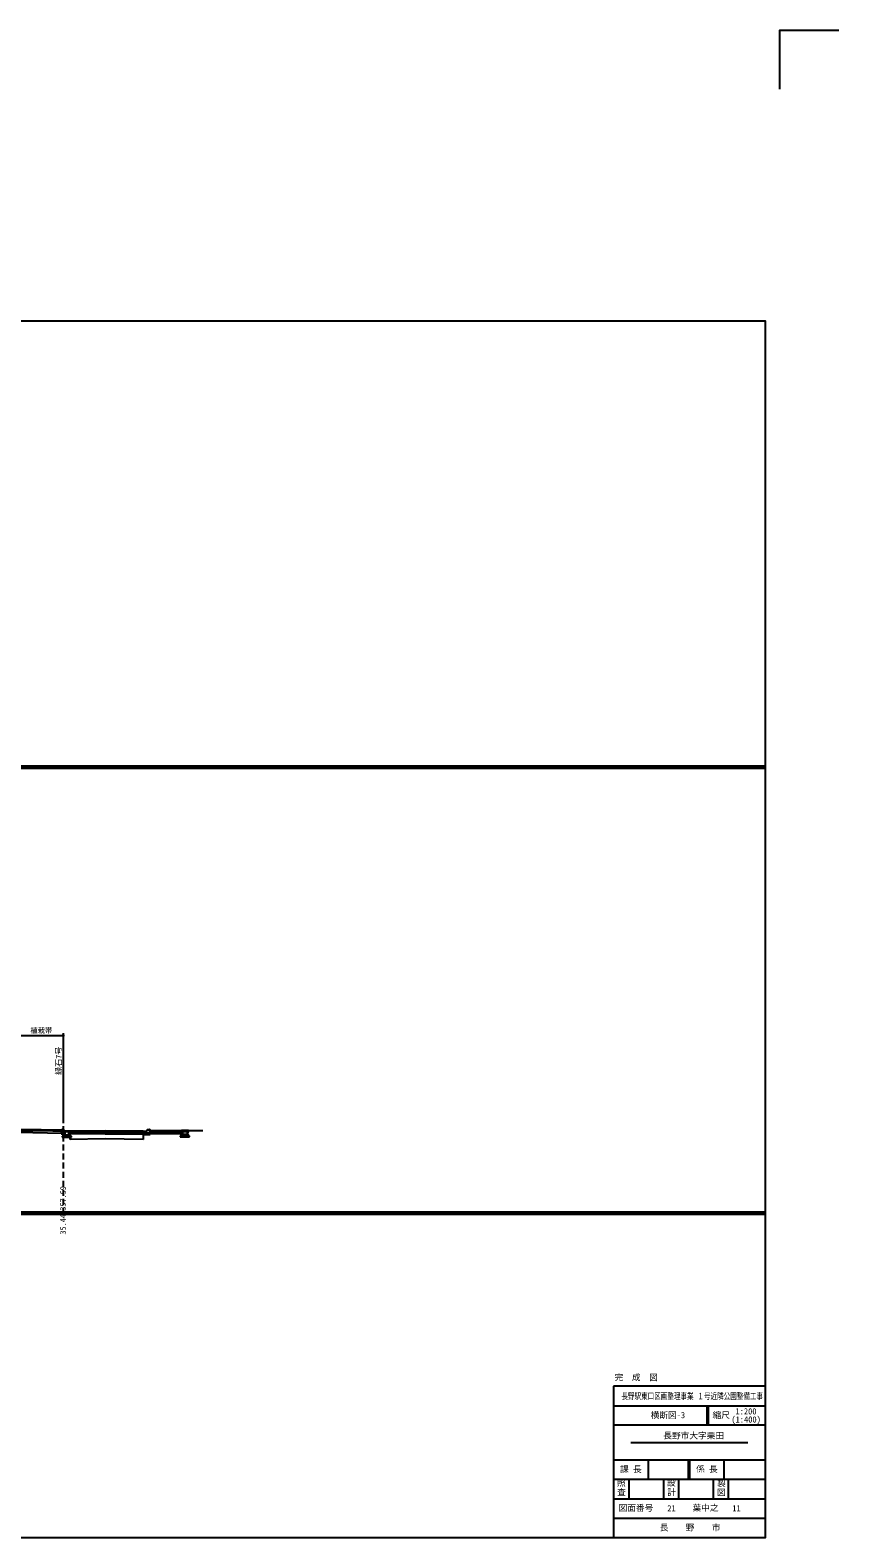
# Model space of a CAD drawing. Units: millimetres on the paper. Extents: x -84 to 7, y -133 to 191.
# Drawn here: x -30.5 to 6.9, y 11.6 to 81.2 of the extents above; entities that cross this region are included whole.
import ezdxf
from ezdxf.enums import TextEntityAlignment as Align

# ---------------------------------------------------------------- set-up
doc = ezdxf.new("R2010")
doc.units = ezdxf.units.MM
doc.header["$LTSCALE"] = 0.14
doc.linetypes.add('DASHED2', pattern=[3, 2, -1])
for name, color, linetype in [('0-1_D-BDG-3-DL-2', 7, 'Continuous'), ('0-2_D-TTL-FRAM_枠', 7, 'Continuous'), ('0-3_D-STR-2-文字', 7, 'Continuous'), ('0-5_D-BDG-2-DL-1', 7, 'Continuous'), ('0-7_D-STR-1-計線1', 7, 'Continuous'), ('0-8_D-STR-DIM-2高さ', 7, 'Continuous'), ('0-9_D-BDG-1-現況', 7, 'Continuous'), ('0-A_D-BMK-ROW-区域', 7, 'DASHED2'), ('0-B_S-SUV-HTXT', 7, 'Continuous'), ('0-C_S-SUV-LINE', 7, 'Continuous'), ('0-D_S-SUV-FRAM', 7, 'Continuous'), ('0-E_D-TTL-TXT', 7, 'Continuous')]:
    doc.layers.add(name, color=color, linetype=linetype)
doc.styles.add('ＭＳ ゴシック', font='')
doc.styles.get('ＭＳ ゴシック').set_extended_font_data('MS Gothic')

msp = doc.modelspace()

# ---------------------------------------------------------------- linework, layer by layer
at = {"layer": '0-1_D-BDG-3-DL-2'}
for p, q in [((-73.8141, 47.2501), (3.4526, 47.2501)), ((-73.8141, 47.1501), (3.4526, 47.1501)), ((-73.8141, 26.6501), (3.4526, 26.6501)), ((-73.8141, 26.5501), (3.4526, 26.5501))]:
    msp.add_line(p, q, dxfattribs=at)
at = {"layer": '0-2_D-TTL-FRAM_枠'}
msp.add_lwpolyline([(4.1304, 78.5018), (4.1304, 81.229), (6.8577, 81.229)], dxfattribs=at)
msp.add_lwpolyline([(-76.8141, 67.8001), (3.4526, 67.8001), (3.4526, 11.6001), (-76.8141, 11.6001)], close=True, dxfattribs=at)
at = {"layer": '0-3_D-STR-2-文字'}
for p, q in [((-28.9392, 34.8163), (-28.9791, 34.8163)), ((-28.9592, 30.77), (-28.9592, 34.9013)), ((-30.9871, 34.8013), (-29.0092, 34.8013)), ((-28.9842, 34.8013), (-29.0092, 34.8013)), ((-28.9347, 34.8063), (-28.9836, 34.8063)), ((-28.9363, 34.7913), (-28.9821, 34.7913)), ((-28.9442, 34.7813), (-28.9741, 34.7813))]:
    msp.add_line(p, q, dxfattribs=at)
for points in [[(-28.9342, 34.8013), (-28.9344, 34.8044), (-28.9349, 34.8075), (-28.9359, 34.8105), (-28.9373, 34.8133), (-28.9389, 34.816), (-28.9409, 34.8184), (-28.9432, 34.8205), (-28.9458, 34.8224), (-28.9485, 34.8239), (-28.9514, 34.8251), (-28.9545, 34.8258), (-28.9576, 34.8262), (-28.9607, 34.8262), (-28.9638, 34.8258), (-28.9669, 34.8251), (-28.9698, 34.8239), (-28.9726, 34.8224), (-28.9751, 34.8205), (-28.9774, 34.8184), (-28.9794, 34.816), (-28.9811, 34.8133), (-28.9824, 34.8105), (-28.9834, 34.8075), (-28.984, 34.8044), (-28.9842, 34.8013), (-28.9592, 34.8013)], [(-28.9842, 34.8013), (-28.984, 34.7981), (-28.9834, 34.7951), (-28.9824, 34.7921), (-28.9811, 34.7892), (-28.9794, 34.7866), (-28.9774, 34.7842), (-28.9751, 34.782), (-28.9726, 34.7802), (-28.9698, 34.7787), (-28.9669, 34.7775), (-28.9638, 34.7767), (-28.9607, 34.7763), (-28.9576, 34.7763), (-28.9545, 34.7767), (-28.9514, 34.7775), (-28.9485, 34.7787), (-28.9458, 34.7802), (-28.9432, 34.782), (-28.9409, 34.7842), (-28.9389, 34.7866), (-28.9373, 34.7892), (-28.9359, 34.7921), (-28.9349, 34.7951), (-28.9344, 34.7981), (-28.9342, 34.8013), (-28.9592, 34.8013)]]:
    msp.add_lwpolyline(points, close=True, dxfattribs=at)
at = {"layer": '0-5_D-BDG-2-DL-1'}
for p, q in [((-76.8141, 47.2001), (3.4526, 47.2001)), ((-76.8141, 26.6001), (3.4526, 26.6001))]:
    msp.add_line(p, q, dxfattribs=at)
at = {"layer": '0-7_D-STR-1-計線1'}
for p, q in [((-31.0371, 30.3318), (-29.0356, 30.295)), ((-30.9442, 30.4801), (-29.0351, 30.445)), ((-29.0543, 30.37), (-28.9391, 30.37)), ((-29.0543, 30.37), (-29.0543, 30.2625)), ((-29.0543, 30.3625), (-28.9391, 30.3625)), ((-29.0543, 30.3125), (-28.9391, 30.3125)), ((-29.0543, 30.2625), (-28.9391, 30.2625)), ((-29.0351, 30.47), (-28.9583, 30.47)), ((-29.0351, 30.47), (-29.0351, 30.37)), ((-28.9583, 30.47), (-28.9583, 30.37)), ((-28.9391, 30.37), (-28.9391, 30.2625)), ((-28.9583, 26.6501), (-28.9583, 26.5501))]:
    msp.add_line(p, q, dxfattribs=at)
at = {"layer": '0-9_D-BDG-1-現況'}
for p, q in [((-28.5829, 30.1475), (-29.0128, 30.1475)), ((-29.0128, 30.1475), (-29.0128, 30.0975)), ((-29.0128, 30.0975), (-28.5829, 30.0975)), ((-28.615, 30.1725), (-28.9807, 30.1725)), ((-28.9807, 30.1725), (-28.9807, 30.1475)), ((-28.9583, 30.395), (-28.6374, 30.395)), ((-28.9574, 30.3475), (-28.9574, 30.395)), ((-28.8941, 30.2875), (-28.8941, 30.1725)), ((-28.7016, 30.1975), (-28.8941, 30.1975)), ((-28.7176, 30.3475), (-28.8781, 30.3475)), ((-28.7048, 30.3375), (-28.7176, 30.3475)), ((-28.7016, 30.3475), (-28.7058, 30.3383)), ((-28.7016, 30.2875), (-28.7048, 30.3375)), ((-28.7016, 30.1725), (-28.7016, 30.2875)), ((-28.6374, 30.3475), (-28.6695, 30.2975)), ((-28.6695, 30.2975), (-28.6695, 30.1725)), ((-27.0333, 30.265), (-28.6695, 30.2395)), ((-27.0333, 30.335), (-28.6617, 30.3096)), ((-28.6374, 30.395), (-27.0333, 30.42)), ((-27.0333, 30.4), (-28.6374, 30.375)), ((-28.6374, 30.395), (-28.6374, 30.3475)), ((-28.6374, 29.995), (-28.6374, 30.0975)), ((-28.615, 30.1475), (-28.615, 30.1725)), ((-28.5829, 30.0975), (-28.5829, 30.1475)), ((-27.0333, 30.42), (-25.2687, 30.3925)), ((-27.0333, 30.4), (-25.2687, 30.3725)), ((-27.0333, 30.335), (-25.2687, 30.3075)), ((-27.0333, 30.265), (-25.2687, 30.2375)), ((-25.2687, 30.3925), (-25.1083, 30.3825)), ((-24.9478, 30.2925), (-25.2687, 30.2925)), ((-24.9478, 30.2825), (-25.2687, 30.2825)), ((-25.2687, 30.235), (-25.2687, 29.9925)), ((-25.1083, 30.3825), (-25.0791, 30.4507)), ((-24.9478, 30.4075), (-25.0784, 30.4014)), ((-25.0669, 30.4575), (-24.9766, 30.4575)), ((-24.9643, 30.4504), (-24.9478, 30.4075)), ((-24.9496, 30.2675), (-23.4736, 30.279)), ((-24.9478, 30.4075), (-23.5039, 30.4188)), ((-24.9478, 30.2325), (-24.9478, 30.4075)), ((-24.9478, 30.3925), (-23.5039, 30.4037)), ((-24.9478, 30.3675), (-23.5039, 30.3787)), ((-24.9478, 30.3175), (-23.5039, 30.3287)), ((-23.1285, 30.1713), (-23.5584, 30.1713)), ((-23.5584, 30.1713), (-23.5584, 30.1213)), ((-23.5584, 30.1213), (-23.1285, 30.1213)), ((-23.1606, 30.1963), (-23.5263, 30.1963)), ((-23.5263, 30.1963), (-23.5263, 30.1713)), ((-23.183, 30.4188), (-23.5039, 30.4188)), ((-23.5039, 30.4188), (-23.5039, 30.3713)), ((-23.5039, 30.3713), (-23.4718, 30.3213)), ((-23.4718, 30.3213), (-23.4718, 30.1963)), ((-23.4397, 30.3113), (-23.4365, 30.3613)), ((-23.4397, 30.1963), (-23.4397, 30.3113)), ((-23.2472, 30.2213), (-23.4397, 30.2213)), ((-23.4365, 30.3613), (-23.4237, 30.3713)), ((-23.4237, 30.3713), (-23.2633, 30.3713)), ((-23.2472, 30.3713), (-23.2514, 30.362)), ((-23.2472, 30.3113), (-23.2472, 30.1963)), ((-23.2151, 30.1963), (-23.2151, 30.3213)), ((-23.183, 30.4188), (-22.5158, 30.4188)), ((-23.1606, 30.1713), (-23.1606, 30.1963)), ((-23.1285, 30.1213), (-23.1285, 30.1713))]:
    msp.add_line(p, q, dxfattribs=at)
for points in [[(-66.6987, 30.855), (-66.271, 30.8501), (-62.2448, 30.8), (-58.2187, 30.75), (-54.1926, 30.7), (-50.1665, 30.65), (-46.1404, 30.6), (-42.1143, 30.55), (-38.0882, 30.5), (-34.1824, 30.45), (-29.4433, 30.4001), (-28.9583, 30.395)], [(-28.9262, 30.1725), (-28.9262, 30.2975), (-28.9583, 30.3475)], [(-28.8781, 30.3475), (-28.8909, 30.3375), (-28.8941, 30.2875)], [(-28.6663, 30.395), (-28.6727, 30.3475), (-28.7016, 30.3475)], [(-25.275, 29.9926), (-27.0333, 30.02), (-28.6374, 29.995)], [(-25.2687, 30.3925), (-25.2687, 30.2325), (-24.9478, 30.2325)], [(-25.0784, 30.4014), (-25.0795, 30.4013), (-25.0806, 30.4011), (-25.0816, 30.4009), (-25.0827, 30.4007), (-25.0838, 30.4004), (-25.0849, 30.4001), (-25.0859, 30.3998), (-25.087, 30.3995), (-25.088, 30.3992), (-25.089, 30.3988), (-25.09, 30.3984), (-25.091, 30.398), (-25.092, 30.3976), (-25.0929, 30.3971), (-25.0939, 30.3966), (-25.0948, 30.3961), (-25.0957, 30.3956), (-25.0966, 30.3951), (-25.0974, 30.3945), (-25.0983, 30.3939), (-25.0991, 30.3933), (-25.0999, 30.3927), (-25.1006, 30.3921), (-25.1014, 30.3914), (-25.1021, 30.3908), (-25.1028, 30.3901), (-25.1035, 30.3894), (-25.1041, 30.3887), (-25.1047, 30.3879), (-25.1053, 30.3872), (-25.1059, 30.3865), (-25.1064, 30.3857), (-25.1069, 30.3849), (-25.1074, 30.3841), (-25.1078, 30.3833), (-25.1083, 30.3825)], [(-25.0669, 30.4575), (-25.0674, 30.4575), (-25.0678, 30.4575), (-25.0683, 30.4575), (-25.0687, 30.4574), (-25.0691, 30.4574), (-25.0696, 30.4573), (-25.07, 30.4572), (-25.0704, 30.4571), (-25.0709, 30.457), (-25.0713, 30.4569), (-25.0717, 30.4568), (-25.0721, 30.4567), (-25.0725, 30.4565), (-25.0729, 30.4563), (-25.0733, 30.4562), (-25.0737, 30.456), (-25.0741, 30.4558), (-25.0744, 30.4556), (-25.0748, 30.4554), (-25.0751, 30.4552), (-25.0755, 30.455), (-25.0758, 30.4547), (-25.0761, 30.4545), (-25.0764, 30.4542), (-25.0767, 30.454), (-25.077, 30.4537), (-25.0773, 30.4534), (-25.0775, 30.4531), (-25.0778, 30.4529), (-25.078, 30.4526), (-25.0782, 30.4523), (-25.0784, 30.4519), (-25.0786, 30.4516), (-25.0788, 30.4513), (-25.079, 30.451), (-25.0791, 30.4507)], [(-24.9643, 30.4504), (-24.9645, 30.4507), (-24.9646, 30.4511), (-24.9648, 30.4514), (-24.965, 30.4517), (-24.9652, 30.452), (-24.9654, 30.4523), (-24.9656, 30.4526), (-24.9659, 30.453), (-24.9661, 30.4532), (-24.9664, 30.4535), (-24.9667, 30.4538), (-24.967, 30.4541), (-24.9673, 30.4543), (-24.9676, 30.4546), (-24.9679, 30.4548), (-24.9683, 30.4551), (-24.9686, 30.4553), (-24.969, 30.4555), (-24.9694, 30.4557), (-24.9697, 30.4559), (-24.9701, 30.4561), (-24.9705, 30.4563), (-24.9709, 30.4565), (-24.9713, 30.4566), (-24.9718, 30.4568), (-24.9722, 30.4569), (-24.9726, 30.457), (-24.973, 30.4571), (-24.9735, 30.4572), (-24.9739, 30.4573), (-24.9744, 30.4573), (-24.9748, 30.4574), (-24.9753, 30.4574), (-24.9757, 30.4575), (-24.9762, 30.4575), (-24.9766, 30.4575)], [(-23.2633, 30.3713), (-23.2504, 30.3613), (-23.2472, 30.3113)], [(-23.2119, 30.4188), (-23.2183, 30.3713), (-23.2472, 30.3713)], [(-23.2151, 30.3213), (-23.183, 30.3713), (-23.183, 30.4188)]]:
    msp.add_lwpolyline(points, dxfattribs=at)
at = {"layer": '0-A_D-BMK-ROW-区域'}
msp.add_line((-28.9583, 26.5501), (-28.9583, 32.6001), dxfattribs=at)
at = {"layer": '0-C_S-SUV-LINE'}
for p, q in [((-3.5474, 17.7001), (3.4526, 17.7001)), ((0.7614, 17.7), (0.7614, 16.8001)), ((0.8271, 17.7002), (0.8267, 16.8001)), ((3.4526, 16.8001), (-3.5474, 16.8001)), ((-2.7474, 16.0001), (2.6526, 16.0001)), ((-3.5474, 15.2001), (3.4526, 15.2001)), ((-1.9474, 15.2001), (-1.9474, 14.3001)), ((-0.0893, 14.3001), (-0.0887, 15.2001)), ((-0.021, 14.3001), (-0.0215, 15.2001)), ((1.5526, 15.2001), (1.5526, 14.3001)), ((3.4526, 14.3001), (-3.5474, 14.3001)), ((-2.8474, 14.3001), (-2.8474, 13.4001)), ((-1.2474, 14.3001), (-1.2474, 13.4001)), ((-0.5474, 14.3001), (-0.5474, 13.4001)), ((1.0526, 14.3001), (1.0526, 13.4001)), ((1.7526, 14.3001), (1.7526, 13.4001)), ((-3.5474, 13.4001), (3.4526, 13.4001)), ((3.4526, 12.5001), (-3.5474, 12.5001))]:
    msp.add_line(p, q, dxfattribs=at)
at = {"layer": '0-D_S-SUV-FRAM'}
for p, q in [((-3.5474, 18.6001), (-3.5474, 11.6001)), ((3.4526, 18.6001), (-3.5474, 18.6001))]:
    msp.add_line(p, q, dxfattribs=at)

# ---------------------------------------------------------------- texts
at = {"layer": '0-3_D-STR-2-文字', "style": 'ＭＳ ゴシック'}
msp.add_text('植栽帯', height=0.2419, dxfattribs=at).set_placement((-30.4805, 34.8381), align=Align.BOTTOM_LEFT)
msp.add_text('縁石7号', height=0.2639, rotation=90, dxfattribs=at).set_placement((-28.9639, 32.9845), align=Align.BOTTOM_LEFT)
at = {"layer": '0-8_D-STR-DIM-2高さ', "style": 'ＭＳ ゴシック'}
for s, p in [('357.59', (-28.7645, 26.711)), ('35.44', (-28.7645, 25.6091))]:
    msp.add_text(s, height=0.2639, rotation=90, dxfattribs=at).set_placement(p, align=Align.BOTTOM_LEFT)
at = {"layer": '0-B_S-SUV-HTXT', "style": 'ＭＳ ゴシック'}
for s, p in [('完\u3000成\u3000図', (-3.5017, 18.7804)), ('横断図-3', (-1.8324, 17.0386)), ('縮尺', (1.0249, 17.0386)), ('1:200', (2.0833, 17.2142)), ('(1:400)', (1.8954, 16.8386)), ('長野市大字栗田', (-1.2478, 16.0925)), ('課 長', (-3.2446, 14.5423)), ('係 長', (0.2666, 14.5492)), ('照', (-3.3905, 13.9065)), ('設', (-1.0782, 13.9147)), ('製', (1.2342, 13.8958)), ('査', (-3.3827, 13.4825)), ('計', (-1.0689, 13.4757)), ('図', (1.2311, 13.4726)), ('図面番号', (-3.3122, 12.7564)), ('21', (-1.0673, 12.7345)), ('葉中之', (0.1012, 12.7583)), ('11', (1.9366, 12.7345)), ('長\u3000\u3000野\u3000\u3000市', (-1.4119, 11.8464))]:
    msp.add_text(s, height=0.2859, dxfattribs=at).set_placement(p, align=Align.BOTTOM_LEFT)
at = {"layer": '0-E_D-TTL-TXT', "style": 'ＭＳ ゴシック', "width": 0.75}
msp.add_text('長野駅東口区画整理事業 １号近隣公園整備工事', height=0.2886, dxfattribs=at).set_placement((-3.1846, 17.915), align=Align.BOTTOM_LEFT)

doc.saveas('drawing.dxf')
